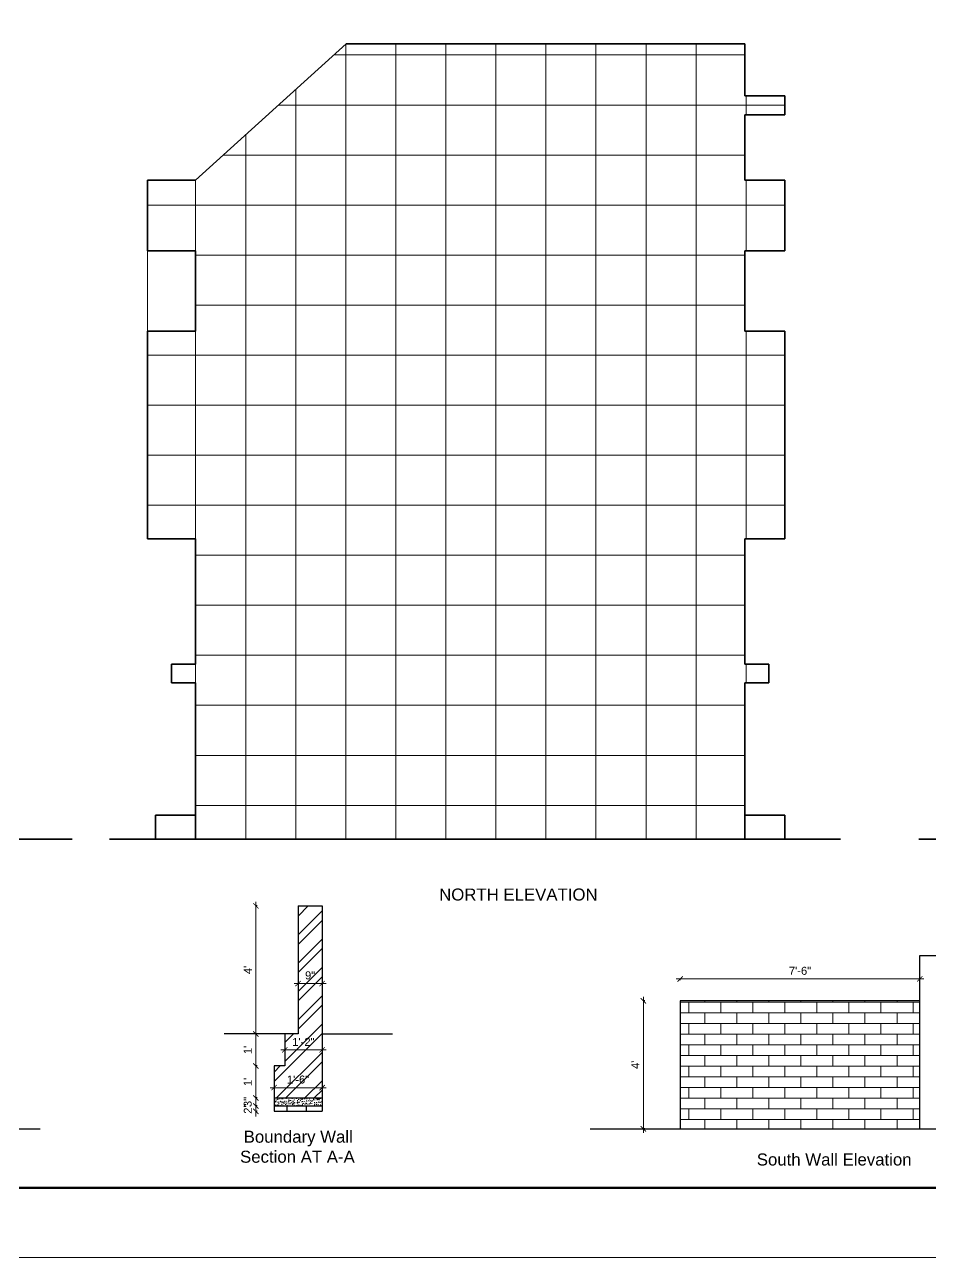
# Model space of a CAD drawing. Header units: inches. Extents: x 122663 to 154153, y 34228 to 39758.
# Drawn here: x 123715 to 124393, y 36139 to 37063 of the extents above; entities that cross this region are included whole.
import ezdxf

# ---------------------------------------------------------------- set-up
doc = ezdxf.new("R2010")
doc.units = ezdxf.units.IN
doc.header["$MEASUREMENT"] = 0
doc.header["$PDMODE"] = 35
for name, color, linetype, lineweight in [('BORDER', 7, 'Continuous', 60), ('Hatch', 9, 'Continuous', 9), ('TEXT', 255, 'Continuous', 35), ('Walls', 11, 'Continuous', 35), ('Window', 3, 'Continuous', 0), ('Windows', 151, 'Continuous', 15)]:
    doc.layers.add(name, color=color, linetype=linetype, lineweight=lineweight)
doc.styles.get("Standard").update_dxf_attribs({"font": 'arial.ttf'})
doc.dimstyles.new('Copy(2) of Standard', dxfattribs={"dimtxt": 6, "dimasz": 4, "dimexe": 0, "dimexo": 6, "dimgap": 3, "dimtad": 1, "dimdec": 0, "dimlfac": 0.5, "dimzin": 0, "dimdsep": 46, "dimlunit": 4, "dimtxsty": 'Standard', "dimblk": 'ARCHTICK', "dimcen": 0.09, "dimdle": 3, "dimclrd": 256, "dimadec": 0, "dimazin": 0, "dimtfac": 1, "dimtdec": 0, "dimtofl": 0, "dimtmove": 0, "dimatfit": 3, "dimfxl": 1, "dimfxlon": 1, "dimtolj": 1, "dimtzin": 0, "dimlwd": -1, "dimarcsym": 0})

# ---------------------------------------------------------------- blocks, each defined once
blk = doc.blocks.new('_ArchTick')
at = {"color": 0, "linetype": 'ByBlock', "const_width": 0.15}
blk.add_lwpolyline([(-0.5, -0.5), (0.5, 0.5)], dxfattribs=at)
blk = doc.blocks.new('*D1433')
at = {"layer": 'Defpoints', "color": 0, "transparency": 16777216}
for p in [(123919.66, 36344.64), (123937.66, 36344.64), (123937.66, 36344.64)]:
    blk.add_point(p, dxfattribs=at)
at = {"layer": 'Windows', "transparency": 16777216}
blk.add_line((123916.66, 36344.64), (123940.66, 36344.64), dxfattribs=at)
at = {"layer": 'Windows', "transparency": 16777216, "xscale": 4, "yscale": 4, "zscale": 4, "rotation": 180}
blk.add_blockref('_ArchTick', (123919.66, 36344.64), dxfattribs=at)
at = {"layer": 'Windows', "transparency": 16777216, "xscale": 4, "yscale": 4, "zscale": 4}
blk.add_blockref('_ArchTick', (123937.66, 36344.64), dxfattribs=at)
at = {"layer": 'Windows', "color": 0, "lineweight": -2, "transparency": 16777216, "insert": (123928.66, 36350.71), "char_height": 6, "attachment_point": 5}
blk.add_mtext('\\A1;9"', dxfattribs=at)
blk = doc.blocks.new('*D1434')
at = {"layer": 'Defpoints', "color": 0, "transparency": 16777216}
for p in [(123909.66, 36294.8), (123937.66, 36294.8), (123937.66, 36294.8)]:
    blk.add_point(p, dxfattribs=at)
at = {"layer": 'Windows', "transparency": 16777216}
blk.add_line((123906.66, 36294.8), (123940.66, 36294.8), dxfattribs=at)
at = {"layer": 'Windows', "transparency": 16777216, "xscale": 4, "yscale": 4, "zscale": 4, "rotation": 180}
blk.add_blockref('_ArchTick', (123909.66, 36294.8), dxfattribs=at)
at = {"layer": 'Windows', "transparency": 16777216, "xscale": 4, "yscale": 4, "zscale": 4}
blk.add_blockref('_ArchTick', (123937.66, 36294.8), dxfattribs=at)
at = {"layer": 'Windows', "color": 0, "lineweight": -2, "transparency": 16777216, "insert": (123923.66, 36300.81), "char_height": 6, "attachment_point": 5}
blk.add_mtext('\\A1;1\'-2"', dxfattribs=at)
blk = doc.blocks.new('*D1435')
at = {"layer": 'Defpoints', "color": 0, "transparency": 16777216}
for p in [(123888, 36402.8), (123937.66, 36402.8), (123937.66, 36306.8)]:
    blk.add_point(p, dxfattribs=at)
at = {"layer": 'Windows', "transparency": 16777216}
blk.add_line((123888, 36303.8), (123888, 36405.8), dxfattribs=at)
at = {"layer": 'Windows', "color": 0, "lineweight": -2, "transparency": 16777216}
for p, q in [((123889, 36402.8), (123888, 36402.8)), ((123889, 36306.8), (123888, 36306.8))]:
    blk.add_line(p, q, dxfattribs=at)
at = {"layer": 'Windows', "transparency": 16777216, "xscale": 4, "yscale": 4, "zscale": 4}
for p, rotation in [((123888, 36402.8), 90), ((123888, 36306.8), 270)]:
    blk.add_blockref('_ArchTick', p, dxfattribs=dict(at, rotation=rotation))
at = {"layer": 'Windows', "color": 0, "lineweight": -2, "transparency": 16777216, "insert": (123882, 36354.8), "char_height": 6, "attachment_point": 5, "rotation": 90}
blk.add_mtext("\\A1;4'", dxfattribs=at)
blk = doc.blocks.new('*D1436')
at = {"layer": 'Defpoints', "color": 0, "transparency": 16777216}
for p in [(123909.66, 36306.8), (123888, 36282.8), (123901.66, 36282.8)]:
    blk.add_point(p, dxfattribs=at)
at = {"layer": 'Windows', "transparency": 16777216}
blk.add_line((123888, 36309.8), (123888, 36279.8), dxfattribs=at)
at = {"layer": 'Windows', "color": 0, "lineweight": -2, "transparency": 16777216}
for p, q in [((123889, 36306.8), (123888, 36306.8)), ((123889, 36282.8), (123888, 36282.8))]:
    blk.add_line(p, q, dxfattribs=at)
at = {"layer": 'Windows', "transparency": 16777216, "xscale": 4, "yscale": 4, "zscale": 4}
for p, rotation in [((123888, 36306.8), 90), ((123888, 36282.8), 270)]:
    blk.add_blockref('_ArchTick', p, dxfattribs=dict(at, rotation=rotation))
at = {"layer": 'Windows', "color": 0, "lineweight": -2, "transparency": 16777216, "insert": (123881.98, 36294.8), "char_height": 6, "attachment_point": 5, "rotation": 90}
blk.add_mtext("\\A1;1'", dxfattribs=at)
blk = doc.blocks.new('*D1437')
at = {"layer": 'Defpoints', "color": 0, "transparency": 16777216}
for p in [(123901.66, 36282.8), (123888, 36258.8), (123901.66, 36258.8)]:
    blk.add_point(p, dxfattribs=at)
at = {"layer": 'Windows', "transparency": 16777216}
blk.add_line((123888, 36285.8), (123888, 36255.8), dxfattribs=at)
at = {"layer": 'Windows', "color": 0, "lineweight": -2, "transparency": 16777216}
for p, q in [((123889, 36282.8), (123888, 36282.8)), ((123889, 36258.8), (123888, 36258.8))]:
    blk.add_line(p, q, dxfattribs=at)
at = {"layer": 'Windows', "transparency": 16777216, "xscale": 4, "yscale": 4, "zscale": 4}
for p, rotation in [((123888, 36282.8), 90), ((123888, 36258.8), 270)]:
    blk.add_blockref('_ArchTick', p, dxfattribs=dict(at, rotation=rotation))
at = {"layer": 'Windows', "color": 0, "lineweight": -2, "transparency": 16777216, "insert": (123881.98, 36270.8), "char_height": 6, "attachment_point": 5, "rotation": 90}
blk.add_mtext("\\A1;1'", dxfattribs=at)
blk = doc.blocks.new('*D1438')
at = {"layer": 'Defpoints', "color": 0, "transparency": 16777216}
for p in [(123888, 36252.8), (123901.66, 36258.8), (123901.66, 36252.8)]:
    blk.add_point(p, dxfattribs=at)
at = {"layer": 'Windows', "transparency": 16777216}
blk.add_line((123888, 36261.8), (123888, 36249.8), dxfattribs=at)
at = {"layer": 'Windows', "color": 0, "lineweight": -2, "transparency": 16777216}
for p, q in [((123889, 36258.8), (123888, 36258.8)), ((123889, 36252.8), (123888, 36252.8))]:
    blk.add_line(p, q, dxfattribs=at)
at = {"layer": 'Windows', "transparency": 16777216, "xscale": 4, "yscale": 4, "zscale": 4}
for p, rotation in [((123888, 36258.8), 90), ((123888, 36252.8), 270)]:
    blk.add_blockref('_ArchTick', p, dxfattribs=dict(at, rotation=rotation))
at = {"layer": 'Windows', "color": 0, "lineweight": -2, "transparency": 16777216, "insert": (123881.93, 36255.8), "char_height": 6, "attachment_point": 5, "rotation": 90}
blk.add_mtext('\\A1;3"', dxfattribs=at)
blk = doc.blocks.new('*D1439')
at = {"layer": 'Defpoints', "color": 0, "transparency": 16777216}
for p in [(123901.66, 36252.8), (123888, 36248.8), (123901.66, 36248.8)]:
    blk.add_point(p, dxfattribs=at)
at = {"layer": 'Windows', "transparency": 16777216}
for p, q in [((123888, 36252.8), (123888, 36256.8)), ((123888, 36248.8), (123888, 36244.8))]:
    blk.add_line(p, q, dxfattribs=at)
at = {"layer": 'Windows', "color": 0, "lineweight": -2, "transparency": 16777216}
for p, q in [((123889, 36252.8), (123888, 36252.8)), ((123889, 36248.8), (123888, 36248.8))]:
    blk.add_line(p, q, dxfattribs=at)
at = {"layer": 'Windows', "transparency": 16777216, "xscale": 4, "yscale": 4, "zscale": 4}
for p, rotation in [((123888, 36252.8), 270), ((123888, 36248.8), 90)]:
    blk.add_blockref('_ArchTick', p, dxfattribs=dict(at, rotation=rotation))
at = {"layer": 'Windows', "color": 0, "lineweight": -2, "transparency": 16777216, "insert": (123881.98, 36250.8), "char_height": 6, "attachment_point": 5, "rotation": 90}
blk.add_mtext('\\A1;2"', dxfattribs=at)
blk = doc.blocks.new('*D1440')
at = {"layer": 'Defpoints', "color": 0, "transparency": 16777216}
for p in [(123901.66, 36270.16), (123937.66, 36270.16), (123937.66, 36266.53)]:
    blk.add_point(p, dxfattribs=at)
at = {"layer": 'Windows', "transparency": 16777216}
blk.add_line((123898.66, 36266.53), (123940.66, 36266.53), dxfattribs=at)
at = {"layer": 'Windows', "transparency": 16777216, "xscale": 4, "yscale": 4, "zscale": 4, "rotation": 180}
blk.add_blockref('_ArchTick', (123901.66, 36266.53), dxfattribs=at)
at = {"layer": 'Windows', "transparency": 16777216, "xscale": 4, "yscale": 4, "zscale": 4}
blk.add_blockref('_ArchTick', (123937.66, 36266.53), dxfattribs=at)
at = {"layer": 'Windows', "color": 0, "lineweight": -2, "transparency": 16777216, "insert": (123919.66, 36272.59), "char_height": 6, "attachment_point": 5}
blk.add_mtext('\\A1;1\'-6"', dxfattribs=at)
blk = doc.blocks.new('*D1197')
at = {"layer": 'Defpoints', "color": 0, "transparency": 16777216}
for p in [(124206.04, 36348.05), (124206.04, 36235.68), (124385.56, 36235.68)]:
    blk.add_point(p, dxfattribs=at)
at = {"layer": 'Windows', "transparency": 16777216}
blk.add_line((124388.56, 36348.05), (124203.04, 36348.05), dxfattribs=at)
at = {"layer": 'Windows', "color": 0, "lineweight": -2, "transparency": 16777216}
for p, q in [((124206.04, 36347.05), (124206.04, 36348.05)), ((124385.56, 36347.05), (124385.56, 36348.05))]:
    blk.add_line(p, q, dxfattribs=at)
at = {"layer": 'Windows', "transparency": 16777216, "xscale": 4, "yscale": 4, "zscale": 4, "rotation": 180}
blk.add_blockref('_ArchTick', (124206.04, 36348.05), dxfattribs=at)
at = {"layer": 'Windows', "transparency": 16777216, "xscale": 4, "yscale": 4, "zscale": 4}
blk.add_blockref('_ArchTick', (124385.56, 36348.05), dxfattribs=at)
at = {"layer": 'Windows', "color": 0, "lineweight": -2, "transparency": 16777216, "insert": (124295.8, 36354.11), "char_height": 6, "attachment_point": 5}
blk.add_mtext('\\A1;7\'-6"', dxfattribs=at)
blk = doc.blocks.new('*D1442')
at = {"layer": 'Defpoints', "color": 0, "transparency": 16777216}
for p in [(124385.56, 36331.65), (124178.4, 36235.68), (124385.56, 36235.68)]:
    blk.add_point(p, dxfattribs=at)
at = {"layer": 'Windows', "transparency": 16777216}
blk.add_line((124178.4, 36334.65), (124178.4, 36232.68), dxfattribs=at)
at = {"layer": 'Windows', "color": 0, "lineweight": -2, "transparency": 16777216}
for p, q in [((124179.4, 36331.65), (124178.4, 36331.65)), ((124179.4, 36235.68), (124178.4, 36235.68))]:
    blk.add_line(p, q, dxfattribs=at)
at = {"layer": 'Windows', "transparency": 16777216, "xscale": 4, "yscale": 4, "zscale": 4}
for p, rotation in [((124178.4, 36331.65), 90), ((124178.4, 36235.68), 270)]:
    blk.add_blockref('_ArchTick', p, dxfattribs=dict(at, rotation=rotation))
at = {"layer": 'Windows', "color": 0, "lineweight": -2, "transparency": 16777216, "insert": (124172.4, 36283.66), "char_height": 6, "attachment_point": 5, "rotation": 90}
blk.add_mtext("\\A1;4'", dxfattribs=at)

msp = doc.modelspace()

# ---------------------------------------------------------------- hatches: boundary and pattern name
at = {"layer": 'Hatch', "transparency": 33554687}
h = msp.add_hatch(dxfattribs=at)
h.set_pattern_fill('NET', color=256, scale=300)
h.set_pattern_definition([(0, (35117.873, 140.64), (0, 37.5), []), (90, (35117.873, 140.64), (-37.5, 2e-15), [])])
h.paths.add_polyline_path([(124254.49, 36833.65), (124284.49, 36833.65), (124284.49, 36677.93), (124254.49, 36677.93), (124254.49, 36583.93), (124272.49, 36583.93), (124272.49, 36569.93), (124254.49, 36569.93), (124254.49, 36452.93), (123842.81, 36452.93), (123842.81, 36569.93), (123824.81, 36569.93), (123824.81, 36583.93), (123842.81, 36583.93), (123842.81, 36677.93), (123806.81, 36677.93), (123806.81, 36833.65), (123842.81, 36833.65), (123842.81, 36893.93), (123806.81, 36893.93), (123806.81, 36946.93), (123842.71, 36946.93), (123955.71, 37048.93), (124254.49, 37048.93), (124254.49, 37009.93), (124284.49, 37009.93), (124284.49, 36995.93), (124254.49, 36995.93), (124254.49, 36946.93), (124284.49, 36946.93), (124284.49, 36893.93), (124254.49, 36893.93)])
at = {"layer": 'Hatch'}
h = msp.add_hatch(dxfattribs=at)
h.set_pattern_fill('ANSI32', color=256, scale=40)
h.set_pattern_definition([(45, (-93269.364, -40228.093), (-10.6066017, 10.6066017), []), (45, (-93262.293, -40228.093), (-10.6066017, 10.6066017), [])])
h.paths.add_polyline_path([(123937.66, 36402.8), (123919.66, 36402.8), (123919.66, 36306.8), (123909.66, 36306.8), (123909.66, 36282.8), (123901.66, 36282.8), (123901.66, 36258.8), (123937.66, 36258.8)])
h = msp.add_hatch(dxfattribs=at)
h.set_pattern_fill('AR-CONC', color=256, scale=0.6)
h.set_pattern_definition([(50, (-93269.364, -40228.0934), (4.303561096, -0.37651281), [0.45, -4.95]), (355, (-93269.364, -40228.0934), (-0.832508, 4.5131528), [0.36, -3.96]), (100.4514445, (-93269.0054, -40228.1248), (3.47105308, 4.136639946), [0.38244115, -4.20685267]), (46.1842, (-93269.364, -40226.8934), (6.40344798, -0.99311568), [0.675, -7.425]), (96.6356355, (-93268.8304, -40226.976), (5.60797167, 5.8447116), [0.57366205, -6.31028256]), (351.184164, (-93269.364, -40226.8934), (5.60797167, 5.8447116), [0.54, -5.94]), (21, (-93268.764, -40227.1934), (3.58144231, -2.415713344), [0.45, -4.95]), (326, (-93268.764, -40227.1934), (1.45989199, 4.35090027), [0.36, -3.96]), (71.4514447, (-93268.4656, -40227.3947), (5.04133426, 1.93518692), [0.38244114, -4.20685267]), (37.5, (-93269.364, -40228.0934), (0.072959132, 1.997363123), [0, -3.912, 0, -4.02, 0, -3.975]), (7.5, (-93269.364, -40228.0934), (1.578417225, 2.366470271), [0, -2.292, 0, -3.822, 0, -1.515]), (327.5, (-93270.702, -40228.0934), (3.202934617, -0.13532923), [0, -1.5, 0, -4.68, 0, -6.21]), (317.5, (-93271.302, -40228.0934), (3.499117016, 0.600629894), [0, -1.95, 0, -3.108, 0, -4.41])])
h.paths.add_polyline_path([(123937.66, 36252.8), (123937.66, 36258.8), (123901.66, 36258.8), (123901.66, 36252.8)])
at = {"layer": 'Windows'}
h = msp.add_hatch(dxfattribs=at)
h.set_pattern_fill('AR-BRSTD', color=256, scale=3)
h.set_pattern_definition([(0, (15240.46, -921.988), (0, 8.001), []), (90, (15240.46, -921.988), (-12, 8.001), [8.001, -8.001])])
h.paths.add_polyline_path([(124206.04, 36235.68), (124385.56, 36235.68), (124385.56, 36331.65), (124206.04, 36331.65)])

# ---------------------------------------------------------------- linework, layer by layer
at = {"layer": 'BORDER'}
msp.add_lwpolyline([(126038.98, 38282.19), (126038.98, 36191.34), (122976.14, 36191.34), (122976.14, 38282.19)], close=True, dxfattribs=at)
at = {"layer": 'Walls'}
for p, q in [((123955.71, 37048.93), (123842.71, 36946.93)), ((124254.49, 37048.93), (123955.71, 37048.93)), ((124254.49, 37009.93), (124254.49, 37048.93)), ((124284.49, 37009.93), (124254.49, 37009.93)), ((124284.49, 36995.93), (124284.49, 37009.93)), ((124254.49, 36946.93), (124254.49, 36995.93)), ((124284.49, 36995.93), (124254.49, 36995.93)), ((123842.71, 36946.93), (123806.81, 36946.93)), ((123806.81, 36946.93), (123806.81, 36893.93)), ((124284.49, 36946.93), (124254.49, 36946.93)), ((124284.49, 36946.93), (124284.49, 36893.93)), ((123806.81, 36893.93), (123842.81, 36893.93)), ((123842.81, 36833.65), (123842.81, 36893.93)), ((124254.49, 36833.65), (124254.49, 36893.93)), ((124284.49, 36893.93), (124254.49, 36893.93)), ((123806.81, 36833.65), (123842.81, 36833.65)), ((123806.81, 36833.65), (123806.81, 36677.93)), ((124284.49, 36833.65), (124254.49, 36833.65)), ((124284.49, 36833.65), (124284.49, 36677.93)), ((123806.81, 36677.93), (123842.81, 36677.93)), ((123842.81, 36583.93), (123842.81, 36677.93)), ((124254.49, 36583.93), (124254.49, 36677.93)), ((124284.49, 36677.93), (124254.49, 36677.93)), ((123824.81, 36569.93), (123824.81, 36583.93)), ((123824.81, 36583.93), (123842.81, 36583.93)), ((124272.49, 36583.93), (124254.49, 36583.93)), ((124272.49, 36569.93), (124272.49, 36583.93)), ((123824.81, 36569.93), (123842.81, 36569.93)), ((123842.81, 36452.93), (123842.81, 36569.93)), ((124254.49, 36452.93), (124254.49, 36569.93)), ((124272.49, 36569.93), (124254.49, 36569.93)), ((123812.81, 36452.93), (123812.81, 36470.93)), ((123842.81, 36470.93), (123812.81, 36470.93)), ((124284.49, 36470.93), (124254.49, 36470.93)), ((124284.49, 36452.93), (124284.49, 36470.93)), ((123750.29, 36452.93), (123407.75, 36452.93)), ((124326.19, 36452.93), (123778.35, 36452.93)), ((124384.73, 36452.93), (124916.8, 36452.93))]:
    msp.add_line(p, q, dxfattribs=at)
at = {"layer": 'Window'}
msp.add_lwpolyline([(126090.98, 38334.19), (126090.98, 36139.34), (122924.14, 36139.34), (122924.14, 38334.19)], close=True, dxfattribs=at)
at = {"layer": 'Windows'}
msp.add_line((123806.81, 36893.93), (123806.81, 36833.65), dxfattribs=at)
at = {"layer": 'Windows', "lineweight": -2}
for p, q in [((123919.66, 36402.8), (123937.66, 36402.8)), ((123919.66, 36402.8), (123919.66, 36306.8)), ((123937.66, 36402.8), (123937.66, 36248.8)), ((124385.56, 36331.65), (124385.56, 36365.53)), ((124385.56, 36365.53), (124417.18, 36365.53)), ((124206.04, 36331.65), (124206.04, 36235.68)), ((124385.56, 36331.65), (124206.04, 36331.65)), ((124385.56, 36235.68), (124385.56, 36331.65)), ((123909.66, 36306.8), (123864.38, 36306.8)), ((123919.66, 36306.8), (123909.66, 36306.8)), ((123909.66, 36306.8), (123909.66, 36282.8)), ((123937.66, 36306.8), (123990.47, 36306.8)), ((123909.66, 36282.8), (123901.66, 36282.8)), ((123901.66, 36282.8), (123901.66, 36248.8)), ((123901.66, 36258.8), (123937.66, 36258.8)), ((123901.66, 36252.8), (123937.66, 36252.8)), ((123911.17, 36252.8), (123911.17, 36248.8)), ((123925.77, 36252.8), (123925.77, 36248.8)), ((123901.66, 36248.8), (123937.66, 36248.8)), ((123086.66, 36235.68), (123726.38, 36235.68)), ((124138.47, 36235.68), (124534.98, 36235.68))]:
    msp.add_line(p, q, dxfattribs=at)

# ---------------------------------------------------------------- texts
at = {"layer": 'TEXT', "char_height": 9, "attachment_point": 1}
for s, width, heights, insert in [('\\pi224.67566;Boundary Wall\\P\\pi221.95294;Section AT A-A', 529.3077, [81.82], (123654.23, 36234.28)), ('\\pi32.41344;South Wall Elevation', 179.408, [0], (124230.98, 36217.19))]:
    msp.add_mtext_dynamic_manual_height_columns(s, width=width, gutter_width=4.86, heights=heights, dxfattribs=dict(at, insert=insert))
at = {"layer": 'Windows', "insert": (123961.22, 36415.84), "char_height": 9, "attachment_point": 1}
msp.add_mtext_dynamic_manual_height_columns('\\pi64.1385;NORTH ELEVATION', width=245.0498, gutter_width=2.25, heights=[37.88], dxfattribs=at)

# ---------------------------------------------------------------- dimensions: what is measured, and where the dimension line sits
at = {"layer": 'Windows', "lineweight": -2}
for base, p1, p2, picture, middle in [((123888, 36402.8), (123937.66, 36306.8), (123937.66, 36402.8), '*D1435', (123882, 36354.8)), ((124178.4, 36235.68), (124385.56, 36331.65), (124385.56, 36235.68), '*D1442', (124172.4, 36283.66)), ((123888, 36282.8), (123909.66, 36306.8), (123901.66, 36282.8), '*D1436', (123881.98, 36294.8)), ((123888, 36258.8), (123901.66, 36282.8), (123901.66, 36258.8), '*D1437', (123881.98, 36270.8))]:
    dim = msp.add_linear_dim(base=base, p1=p1, p2=p2, angle=90, dimstyle='Copy(2) of Standard', dxfattribs=at)
    dim.commit()
    dim.dimension.update_dxf_attribs({"geometry": picture, "text_midpoint": middle})
for base, p1, p2, picture, middle in [((123937.66, 36344.64), (123919.66, 36344.64), (123937.66, 36344.64), '*D1433', (123928.66, 36344.64)), ((123937.66, 36294.8), (123909.66, 36294.8), (123937.66, 36294.8), '*D1434', (123923.66, 36294.8))]:
    dim = msp.add_linear_dim(base=base, p1=p1, p2=p2, dimstyle='Copy(2) of Standard', dxfattribs=at)
    dim.commit()
    dim.dimension.update_dxf_attribs({"geometry": picture, "text_midpoint": middle, "dimtype": 160})
for base, p1, p2, picture, middle in [((124206.04, 36348.05), (124385.56, 36235.68), (124206.04, 36235.68), '*D1197', (124295.8, 36354.11)), ((123937.66, 36266.53), (123901.66, 36270.16), (123937.66, 36270.16), '*D1440', (123919.66, 36272.59))]:
    dim = msp.add_linear_dim(base=base, p1=p1, p2=p2, dimstyle='Copy(2) of Standard', dxfattribs=at)
    dim.commit()
    dim.dimension.update_dxf_attribs({"geometry": picture, "text_midpoint": middle})
for base, p1, p2, picture, middle in [((123888, 36252.8), (123901.66, 36258.8), (123901.66, 36252.8), '*D1438', (123888, 36255.8)), ((123888, 36248.8), (123901.66, 36252.8), (123901.66, 36248.8), '*D1439', (123888, 36250.8))]:
    dim = msp.add_linear_dim(base=base, p1=p1, p2=p2, angle=90, dimstyle='Copy(2) of Standard', dxfattribs=at)
    dim.commit()
    dim.dimension.update_dxf_attribs({"geometry": picture, "text_midpoint": middle, "dimtype": 160})

doc.saveas('drawing.dxf')
